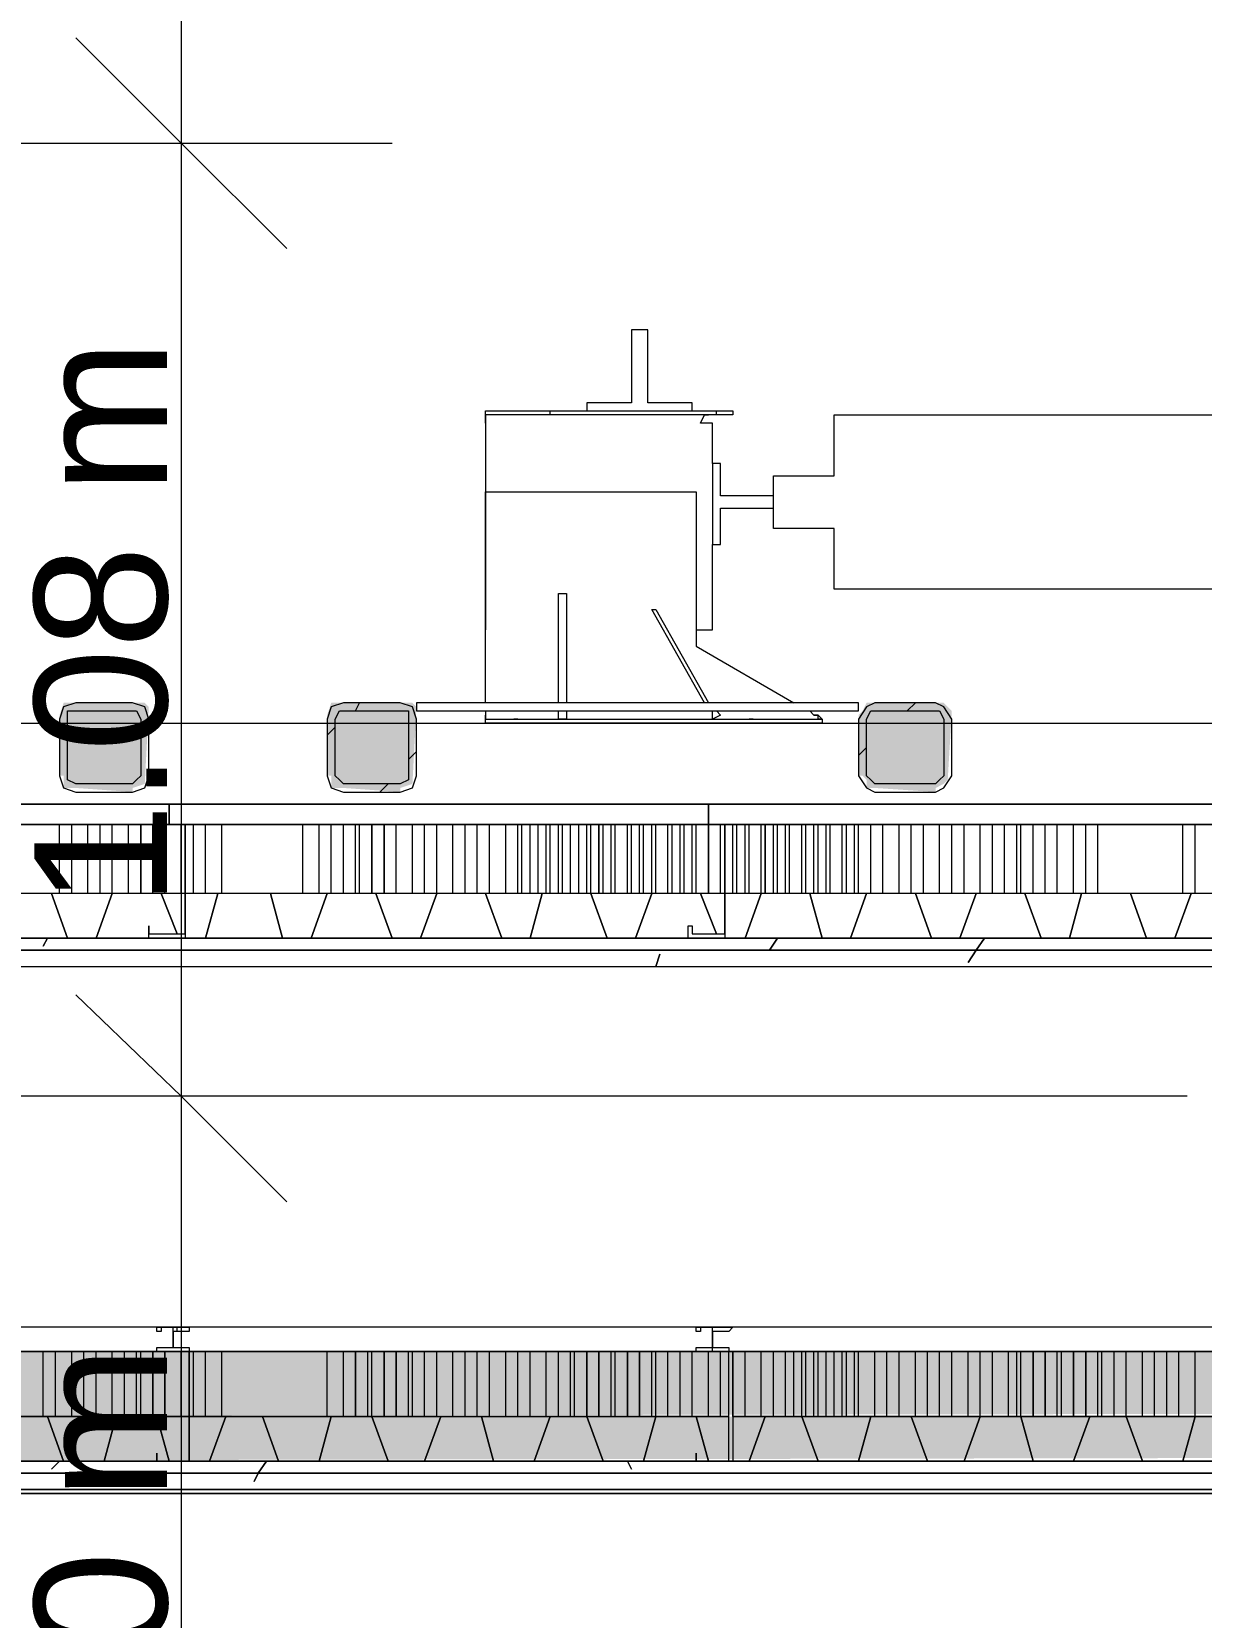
# Model space of a CAD drawing. Header units: metres. Extents: x -2 to 237, y -8 to 52.
# Drawn here: x 39.742 to 41.065, y 23.233 to 25.027 of the extents above; entities that cross this region are included whole.
import ezdxf

# ---------------------------------------------------------------- set-up
doc = ezdxf.new("R2010")
doc.units = ezdxf.units.M
doc.layers.add('HVAC - Ductos', color=5, linetype='Continuous', lineweight=0)
doc.layers.add('PDF2_Text', color=7, linetype='Continuous', lineweight=0)
doc.layers.add('PDF2_Geometry', color=7, linetype='Continuous', lineweight=0, true_color=0xaaaaaa)
doc.layers.add('PDF2_Solid Fills', color=7, linetype='Continuous', lineweight=0, true_color=0xffffff)
doc.styles.add('PDF Helvetica', font='')
doc.styles.get('PDF Helvetica').set_extended_font_data('Helvetica')

msp = doc.modelspace()

# ---------------------------------------------------------------- hatches: boundary and pattern name
at = {"layer": 'PDF2_Solid Fills', "lineweight": 0, "transparency": 33554559}
for points in [[(39.8745, 24.263), (39.8699, 24.2676), (39.7782, 24.2676), (39.7736, 24.2538), (39.7736, 24.1851), (39.7782, 24.1851), (39.7782, 24.1713), (39.7919, 24.1713), (39.8561, 24.1667), (39.8561, 24.1713), (39.8699, 24.1759)], [(40.1771, 24.263), (40.1726, 24.2676), (40.0808, 24.2676), (40.0762, 24.2538), (40.0762, 24.1851), (40.0808, 24.1851), (40.0808, 24.1713), (40.0946, 24.1713), (40.1588, 24.1667), (40.1588, 24.1713), (40.1726, 24.1759)], [(40.677, 24.1851), (40.6816, 24.1851), (40.6862, 24.1805), (40.6862, 24.1713), (40.6954, 24.1713), (40.7642, 24.1667), (40.7642, 24.1713), (40.7733, 24.1759), (40.7779, 24.1805), (40.7825, 24.2584), (40.7733, 24.2676), (40.6862, 24.2676), (40.6816, 24.2584), (40.677, 24.2538)], [(42.0897, 23.465), (42.5101, 23.4604), (42.5115, 23.4604), (42.5115, 23.5338), (39.2415, 23.5338), (39.2415, 23.4604), (39.2517, 23.4604), (42.0851, 23.465)], [(42.4107, 23.4146), (42.5574, 23.41), (42.5574, 23.4604), (39.1911, 23.4604), (39.1911, 23.41), (41.7273, 23.4146)]]:
    msp.add_hatch(color=256, dxfattribs=at).paths.add_polyline_path(points)

# ---------------------------------------------------------------- linework, layer by layer
at = {"layer": 'HVAC - Ductos', "lineweight": 0}
for points in [[(39.9111, 33.2659), (39.9111, 31.9909), (39.9111, 28.4824), (39.9111, 24.9005), (39.9111, 23.8227), (39.9111, 22.3826)], [(40.0304, 24.7813), (39.9111, 24.9005), (39.7919, 25.0197)], [(39.6726, 24.9005), (39.9111, 24.9005), (40.1497, 24.9005)], [(40.0304, 23.7034), (39.9111, 23.8227), (39.7919, 23.9374)], [(40.1497, 23.8227), (39.9111, 23.8227), (39.6726, 23.8227)]]:
    msp.add_lwpolyline(points, dxfattribs=at)
at = {"layer": 'PDF2_Geometry', "lineweight": 0}
for points in [[(39.2691, 33.5685), (39.159, 33.5685), (39.159, 33.3896), (39.159, 23.5613), (39.159, 23.3778), (42.5895, 23.3778), (42.5895, 23.387), (42.5895, 23.3686), (43.1674, 23.3686), (43.1674, 23.387), (42.6216, 23.387), (43.1674, 23.387), (43.1674, 23.3686), (42.5895, 23.3686), (42.5895, 23.387)], [(39.4892, 33.5685), (42.5895, 33.5685), (39.159, 33.5685), (39.159, 33.5547), (39.159, 33.3896), (39.159, 23.5613), (39.159, 23.3962), (39.159, 23.3778), (39.159, 24.4465), (39.159, 23.3778), (42.5895, 23.3778), (42.5895, 23.3962), (42.5895, 23.5613), (42.5895, 33.4447), (42.5895, 23.5017), (43.1353, 23.5017), (43.1353, 23.3962), (43.1353, 23.3778), (42.5941, 23.3778), (42.5941, 23.3962), (42.5941, 23.5017)], [(42.5574, 26.8313), (42.5574, 26.2213), (42.5574, 25.6114), (42.5574, 25.0014), (42.5574, 24.3914), (42.5574, 23.7814), (42.5574, 23.5613), (42.5574, 23.4604), (42.5574, 23.41), (42.4107, 23.41), (39.3425, 23.41), (39.1911, 23.41), (39.1911, 23.4604), (39.1911, 23.5613), (39.1911, 33.3896), (39.1911, 33.4859), (39.1911, 33.5364), (39.8791, 33.5364), (39.1728, 33.5364), (39.1728, 33.5547), (42.5574, 33.5547)], [(42.5895, 33.4447), (42.5758, 33.4447), (42.5758, 23.5613), (42.5758, 23.41), (42.5758, 23.3962), (39.1728, 23.3962), (39.1728, 23.41), (39.1728, 23.5613), (39.1728, 33.3896), (39.1728, 33.5364), (39.1728, 33.5547), (42.4107, 33.5547), (42.5574, 33.5547), (42.5574, 33.5364)], [(42.4107, 23.5338), (39.3425, 23.5338), (39.2415, 23.5338), (39.2415, 23.4604), (39.3425, 23.4604), (39.9203, 23.4604), (40.5303, 23.4604), (39.9203, 23.4604), (39.3425, 23.4604), (39.2415, 23.4604), (39.2415, 23.5338), (39.2415, 23.5613), (39.2415, 23.8731), (39.2415, 24.4831), (39.2415, 23.8731), (39.2415, 23.4604), (39.1911, 23.4604), (39.1911, 33.4859)], [(42.4107, 33.4126), (42.4107, 23.5613), (42.4336, 23.5613), (42.4336, 23.7585), (42.4336, 23.5613), (42.4336, 23.5338), (42.4107, 23.5338), (39.3425, 23.5338), (39.3195, 23.5338), (39.3195, 23.5613), (39.3425, 23.5613), (39.3425, 24.8225)], [(41.7181, 24.1529), (41.7181, 24.1299), (41.7181, 24.052), (41.1357, 24.052), (40.5257, 24.052), (39.9157, 24.052), (39.3425, 24.052), (39.3195, 24.052), (39.3195, 24.0016), (39.3425, 24.0016), (41.7686, 24.0016), (41.7686, 24.052), (41.7686, 24.1529), (41.7686, 32.6925)], [(41.7823, 32.6925), (41.7823, 24.1529), (41.7823, 24.0016), (41.7823, 23.9878), (39.3425, 23.9878), (39.3425, 24.0016)], [(41.6126, 24.1529), (39.3425, 24.1529), (39.3425, 24.8225)], [(40.3239, 24.5932), (40.2643, 24.5932), (40.2551, 24.5932), (40.2551, 24.5978), (40.3285, 24.5978), (40.5165, 24.5978), (40.5349, 24.5978), (40.5349, 24.5932), (40.5165, 24.5932), (40.3285, 24.5932), (40.2551, 24.5932), (40.2551, 24.584), (40.2551, 24.3502)], [(40.2551, 24.584), (40.2551, 24.5978), (40.2643, 24.5978), (40.3239, 24.5978)], [(40.5119, 24.5382), (40.5119, 24.584), (40.5073, 24.584), (40.5028, 24.584), (40.4982, 24.584), (40.5028, 24.5932), (40.5073, 24.5932), (40.4478, 24.5932), (40.3881, 24.5932), (40.3285, 24.5932), (40.3285, 24.5978)], [(40.5165, 24.5932), (40.5165, 24.5978)], [(40.2551, 24.2676), (40.2551, 24.5061), (40.4936, 24.5061), (40.4936, 24.3318), (40.6037, 24.2676)], [(40.4936, 24.3502), (40.4982, 24.3502), (40.5028, 24.3502), (40.5073, 24.3502), (40.5119, 24.3502), (40.5119, 24.4465)], [(40.3376, 24.2676), (40.3376, 24.3914), (40.3468, 24.3914), (40.3468, 24.2676)], [(40.5028, 24.2676), (40.4432, 24.373), (40.4478, 24.373), (40.5073, 24.2676)], [(40.1083, 24.2584), (40.1129, 24.2676)], [(40.7321, 24.2584), (40.7413, 24.2676)], [(40.2551, 24.2584), (40.2551, 24.2538), (40.2551, 24.2492), (40.6358, 24.2492), (40.6358, 24.2446), (40.2551, 24.2446), (40.2551, 24.2492), (40.2551, 24.2538)], [(40.2872, 24.2492), (40.2918, 24.2492), (40.2872, 24.2492)], [(40.2872, 24.2446), (40.2918, 24.2446), (40.2872, 24.2446)], [(40.3468, 24.2584), (40.3468, 24.2492), (40.3376, 24.2492), (40.3376, 24.2584)], [(40.5165, 24.2584), (40.5211, 24.2538), (40.5119, 24.2492), (40.5119, 24.2584)], [(40.5578, 24.2492), (40.5533, 24.2492), (40.5578, 24.2492)], [(40.5991, 24.2446), (40.5578, 24.2446), (40.5533, 24.2446), (40.5578, 24.2446)], [(40.5578, 24.2492), (40.5991, 24.2492)], [(40.0762, 24.2309), (40.0854, 24.2401)], [(40.168, 24.2033), (40.1771, 24.2125)], [(40.677, 24.2079), (40.6862, 24.2171)], [(40.1359, 24.1667), (40.1451, 24.1759)], [(39.3195, 24.1299), (39.3425, 24.1299), (39.8837, 24.1299), (39.3425, 24.1299), (39.3425, 24.1529), (41.6402, 24.1529), (41.6402, 24.1299), (41.1265, 24.1299), (41.7181, 24.1299), (41.7181, 24.052), (41.1357, 24.052), (40.5257, 24.052), (39.9157, 24.052), (39.3425, 24.052), (39.3425, 24.1299), (39.8837, 24.1299)], [(39.8791, 24.1529), (39.8745, 24.1529), (39.8791, 24.1529)], [(39.8791, 24.1529), (39.8745, 24.1529), (39.8791, 24.1529)], [(40.489, 24.1529), (40.4845, 24.1529), (40.489, 24.1529)], [(40.489, 24.1529), (40.4845, 24.1529), (40.489, 24.1529)], [(40.4982, 24.1299), (39.9066, 24.1299)], [(41.1081, 24.1299), (40.5165, 24.1299)], [(41.0485, 23.8227), (39.7782, 23.8227)], [(39.9066, 23.5567), (39.9066, 23.5613)], [(39.8837, 23.5338), (39.8837, 23.5383)], [(40.5119, 23.5338), (40.5119, 23.5383)], [(40.5303, 23.4604), (39.9203, 23.4604), (39.3425, 23.4604), (39.1911, 23.4604), (39.1911, 23.41), (39.3425, 23.41), (42.4107, 23.41), (42.5574, 23.41), (42.5574, 23.4604), (42.4107, 23.4604), (42.0897, 23.4604)], [(42.0851, 23.4604), (41.7273, 23.4604), (41.1449, 23.4604), (40.5349, 23.4604)]]:
    msp.add_lwpolyline(points, dxfattribs=at)
for points in [[(39.3425, 32.876), (39.3425, 33.3896), (42.4107, 33.3896), (42.4107, 23.5613), (39.3425, 23.5613), (39.3425, 23.9694), (41.7961, 23.9694), (41.7961, 23.9878), (41.7961, 24.1529), (41.7961, 32.6925), (41.7961, 32.8622), (41.7961, 32.876)], [(39.425, 26.9459), (39.425, 24.2446), (41.6126, 24.2446), (41.6126, 26.9459), (39.425, 26.9459), (39.425, 24.2446), (41.6126, 24.2446), (41.6126, 26.9459)], [(40.4202, 24.6895), (40.4202, 24.607), (40.3698, 24.607), (40.3698, 24.5978), (40.489, 24.5978), (40.489, 24.607), (40.4386, 24.607), (40.4386, 24.6895)], [(40.6496, 24.5244), (40.6496, 24.5932), (41.3604, 24.5932), (41.3604, 24.5244), (41.4338, 24.5244), (41.4338, 24.4648), (41.3604, 24.4648), (41.3604, 24.396), (40.6496, 24.396), (40.6496, 24.4648), (40.5807, 24.4648), (40.5807, 24.5244)], [(40.5807, 24.4877), (40.5807, 24.5015), (40.5211, 24.5015), (40.5211, 24.5382), (40.5119, 24.5382), (40.5119, 24.4465), (40.5211, 24.4465), (40.5211, 24.4877)], [(39.8745, 24.2492), (39.8699, 24.263), (39.8561, 24.2676), (39.7919, 24.2676), (39.7782, 24.263), (39.7736, 24.2492), (39.7736, 24.1851), (39.7782, 24.1713), (39.7919, 24.1667), (39.8561, 24.1667), (39.8699, 24.1713), (39.8745, 24.1851)], [(40.1771, 24.2492), (40.1726, 24.263), (40.1588, 24.2676), (40.0946, 24.2676), (40.0808, 24.263), (40.0762, 24.2492), (40.0762, 24.1851), (40.0808, 24.1713), (40.0946, 24.1667), (40.1588, 24.1667), (40.1726, 24.1713), (40.1771, 24.1851)], [(40.677, 24.2676), (40.1771, 24.2676), (40.1771, 24.2584), (40.677, 24.2584)], [(40.7825, 24.2492), (40.7733, 24.263), (40.7642, 24.2676), (40.6954, 24.2676), (40.6862, 24.263), (40.677, 24.2492), (40.677, 24.1851), (40.6862, 24.1713), (40.6954, 24.1667), (40.7642, 24.1667), (40.7733, 24.1713), (40.7825, 24.1851)], [(39.7919, 24.2584), (39.8561, 24.2584), (39.8607, 24.2584), (39.8653, 24.2492), (39.8653, 24.1851), (39.8607, 24.1805), (39.8561, 24.1759), (39.7919, 24.1759), (39.7827, 24.1805), (39.7827, 24.1851), (39.7827, 24.2492), (39.7827, 24.2584)], [(40.0946, 24.2584), (40.1588, 24.2584), (40.168, 24.2584), (40.168, 24.2492), (40.168, 24.1851), (40.168, 24.1805), (40.1588, 24.1759), (40.0946, 24.1759), (40.09, 24.1805), (40.0854, 24.1851), (40.0854, 24.2492), (40.09, 24.2584)], [(40.6358, 24.2492), (40.6312, 24.2492), (40.6312, 24.2538), (40.6266, 24.2538), (40.622, 24.2584), (40.6266, 24.2538), (40.6312, 24.2538)], [(40.6954, 24.2584), (40.7642, 24.2584), (40.7687, 24.2584), (40.7733, 24.2492), (40.7733, 24.1851), (40.7687, 24.1805), (40.7642, 24.1759), (40.6954, 24.1759), (40.6908, 24.1805), (40.6862, 24.1851), (40.6862, 24.2492), (40.6908, 24.2584)], [(39.8974, 24.1299), (39.8974, 24.1529), (39.9157, 24.1529), (39.8791, 24.1529), (39.8837, 24.1529), (39.8791, 24.1529), (39.9157, 24.1529), (39.8974, 24.1529), (39.8974, 24.1299), (39.9157, 24.1299), (39.9157, 24.0062), (39.9157, 24.0016), (39.8791, 24.0016), (39.8745, 24.0016), (39.8745, 24.0062), (39.8745, 24.0154), (39.8745, 24.0062), (39.8791, 24.0062), (39.9157, 24.0062), (39.9157, 24.1299), (39.8745, 24.1299)], [(40.5073, 24.1299), (40.5073, 24.1529), (40.5257, 24.1529), (40.489, 24.1529), (40.4936, 24.1529), (40.489, 24.1529), (40.5257, 24.1529), (40.5073, 24.1529), (40.5073, 24.1299), (40.5257, 24.1299), (40.5257, 24.0062), (40.5257, 24.0016), (40.489, 24.0016), (40.4845, 24.0016), (40.4845, 24.0062), (40.4845, 24.0154), (40.489, 24.0154), (40.489, 24.0062), (40.5257, 24.0062), (40.5257, 24.1299), (40.4845, 24.1299)], [(40.4982, 24.1299), (39.9066, 24.1299)], [(41.1081, 24.1299), (40.5165, 24.1299)], [(39.3425, 24.052), (39.3425, 24.0016), (41.7686, 24.0016), (41.7686, 24.052), (41.764, 24.052), (41.1357, 24.052), (40.5257, 24.052), (39.9157, 24.052)], [(39.3425, 24.0016), (39.3425, 23.9878), (41.7823, 23.9878), (41.7823, 24.0016)], [(39.3425, 23.9878), (39.3425, 23.9694), (41.7961, 23.9694), (41.7961, 23.9878)], [(42.4336, 23.5613), (42.4107, 23.5613), (39.3425, 23.5613), (39.3195, 23.5613), (39.3195, 23.5338), (39.3425, 23.5338), (42.4107, 23.5338), (42.4336, 23.5338)], [(39.902, 23.5383), (39.902, 23.5567), (39.902, 23.5613), (39.9203, 23.5613), (39.8837, 23.5613), (39.8883, 23.5613), (39.8883, 23.5567), (39.8837, 23.5567), (39.8837, 23.5613), (39.9203, 23.5613), (39.9203, 23.5567), (39.902, 23.5567), (39.902, 23.5383), (39.9203, 23.5383), (39.9203, 23.5338), (39.9203, 23.41), (39.8837, 23.41), (39.8837, 23.4191), (39.8837, 23.41), (39.9203, 23.41), (39.9203, 23.5338), (39.8837, 23.5338), (39.8837, 23.5383)], [(40.5119, 23.5383), (40.5119, 23.5567), (40.5119, 23.5613), (40.5303, 23.5613), (40.4936, 23.5613), (40.4982, 23.5613), (40.4982, 23.5567), (40.4936, 23.5567), (40.4936, 23.5613), (40.5303, 23.5613), (40.5349, 23.5613), (40.5303, 23.5567), (40.5119, 23.5567), (40.5119, 23.5383), (40.5303, 23.5383), (40.5303, 23.5338), (40.5349, 23.5338), (40.5349, 23.41), (40.5303, 23.41), (40.4936, 23.41), (40.4936, 23.4191), (40.4936, 23.41), (40.5303, 23.41), (40.5303, 23.5338), (40.4936, 23.5338), (40.4936, 23.5383)], [(42.0851, 23.4604), (41.7273, 23.4604), (41.1449, 23.4604), (40.5349, 23.4604), (41.1449, 23.4604), (41.7273, 23.4604)], [(42.5758, 23.41), (42.4107, 23.41), (39.3425, 23.41), (39.1728, 23.41), (39.1728, 23.3962), (42.5758, 23.3962)], [(39.159, 23.3778), (42.5895, 23.3778), (42.5895, 23.3962), (39.159, 23.3962), (39.159, 23.3778), (42.5895, 23.3778)], [(42.5895, 23.3778), (43.1353, 23.3778), (42.5895, 23.3778), (42.5895, 23.3732), (39.6864, 23.3732), (42.5895, 23.3732), (42.5895, 23.3778), (39.6864, 23.3778)]]:
    msp.add_lwpolyline(points, close=True, dxfattribs=at)
at = {"layer": 'PDF2_Geometry', "color": 254, "lineweight": 0, "true_color": 0xeaeaea}
for points in [[(39.7736, 24.052), (39.7736, 24.1299)], [(39.7873, 24.052), (39.7873, 24.1299)], [(39.8057, 24.052), (39.8057, 24.1299)], [(39.8194, 24.052), (39.8194, 24.1299)], [(39.8331, 24.052), (39.8331, 24.1299)], [(39.8515, 24.052), (39.8515, 24.1299)], [(39.8791, 24.052), (39.8791, 24.1299)], [(39.8928, 24.052), (39.8928, 24.1299)], [(39.9111, 24.052), (39.9111, 24.1299)], [(39.9249, 24.052), (39.9249, 24.1299)], [(39.9386, 24.052), (39.9386, 24.1299)], [(39.957, 24.052), (39.957, 24.1299)], [(40.0488, 24.052), (40.0488, 24.1299)], [(40.0671, 24.052), (40.0671, 24.1299)], [(40.0808, 24.052), (40.0808, 24.1299)], [(40.0946, 24.052), (40.0946, 24.1299)], [(40.1083, 24.052), (40.1083, 24.1299)], [(40.1129, 24.052), (40.1129, 24.1299)], [(40.1542, 24.052), (40.1542, 24.1299)], [(40.1726, 24.052), (40.1726, 24.1299)], [(40.1863, 24.052), (40.1863, 24.1299)], [(40.2001, 24.052), (40.2001, 24.1299)], [(40.2184, 24.052), (40.2184, 24.1299)], [(40.2322, 24.052), (40.2322, 24.1299)], [(40.2459, 24.052), (40.2459, 24.1299)], [(40.2597, 24.052), (40.2597, 24.1299)], [(40.2781, 24.052), (40.2781, 24.1299)], [(40.2918, 24.052), (40.2918, 24.1299)], [(40.2964, 24.052), (40.2964, 24.1299)], [(40.3056, 24.052), (40.3056, 24.1299)], [(40.3148, 24.052), (40.3148, 24.1299)], [(40.3239, 24.052), (40.3239, 24.1299)], [(40.3285, 24.052), (40.3285, 24.1299)], [(40.3376, 24.052), (40.3376, 24.1299)], [(40.3422, 24.052), (40.3422, 24.1299)], [(40.3514, 24.052), (40.3514, 24.1299)], [(40.3606, 24.052), (40.3606, 24.1299)], [(40.3698, 24.052), (40.3698, 24.1299)], [(40.3744, 24.052), (40.3744, 24.1299)], [(40.3881, 24.052), (40.3881, 24.1299)], [(40.3973, 24.052), (40.3973, 24.1299)], [(40.4019, 24.052), (40.4019, 24.1299)], [(40.4156, 24.052), (40.4156, 24.1299)], [(40.4202, 24.052), (40.4202, 24.1299)], [(40.4294, 24.052), (40.4294, 24.1299)], [(40.434, 24.052), (40.434, 24.1299)], [(40.4432, 24.052), (40.4432, 24.1299)], [(40.4478, 24.052), (40.4478, 24.1299)], [(40.4615, 24.052), (40.4615, 24.1299)], [(40.4661, 24.052), (40.4661, 24.1299)], [(40.4753, 24.052), (40.4753, 24.1299)], [(40.4799, 24.052), (40.4799, 24.1299)], [(40.489, 24.052), (40.489, 24.1299)], [(40.4936, 24.052), (40.4936, 24.1299)], [(40.5211, 24.052), (40.5211, 24.1299)], [(40.5257, 24.052), (40.5257, 24.1299)], [(40.5349, 24.052), (40.5349, 24.1299)], [(40.5395, 24.052), (40.5395, 24.1299)], [(40.5487, 24.052), (40.5487, 24.1299)], [(40.5533, 24.052), (40.5533, 24.1299)], [(40.567, 24.052), (40.567, 24.1299)], [(40.5807, 24.052), (40.5807, 24.1299)], [(40.5853, 24.052), (40.5853, 24.1299)], [(40.5945, 24.052), (40.5945, 24.1299)], [(40.5991, 24.052), (40.5991, 24.1299)], [(40.6128, 24.052), (40.6128, 24.1299)], [(40.6174, 24.052), (40.6174, 24.1299)], [(40.6266, 24.052), (40.6266, 24.1299)], [(40.6312, 24.052), (40.6312, 24.1299)], [(40.6404, 24.052), (40.6404, 24.1299)], [(40.645, 24.052), (40.645, 24.1299)], [(40.6587, 24.052), (40.6587, 24.1299)], [(40.6633, 24.052), (40.6633, 24.1299)], [(40.6725, 24.052), (40.6725, 24.1299)], [(40.677, 24.052), (40.677, 24.1299)], [(40.6908, 24.052), (40.6908, 24.1299)], [(40.7046, 24.052), (40.7046, 24.1299)], [(40.723, 24.052), (40.723, 24.1299)], [(40.7367, 24.052), (40.7367, 24.1299)], [(40.7504, 24.052), (40.7504, 24.1299)], [(40.7687, 24.052), (40.7687, 24.1299)], [(40.7825, 24.052), (40.7825, 24.1299)], [(40.7963, 24.052), (40.7963, 24.1299)], [(40.8147, 24.052), (40.8147, 24.1299)], [(40.8284, 24.052), (40.8284, 24.1299)], [(40.8421, 24.052), (40.8421, 24.1299)], [(40.8559, 24.052), (40.8559, 24.1299)], [(40.8605, 24.052), (40.8605, 24.1299)], [(40.8743, 24.052), (40.8743, 24.1299)], [(40.888, 24.052), (40.888, 24.1299)], [(40.9018, 24.052), (40.9018, 24.1299)], [(40.9201, 24.052), (40.9201, 24.1299)], [(40.9339, 24.052), (40.9339, 24.1299)], [(40.9476, 24.052), (40.9476, 24.1299)], [(41.0439, 24.052), (41.0439, 24.1299)], [(41.0577, 24.052), (41.0577, 24.1299)], [(39.7552, 23.4604), (39.7552, 23.5338)], [(39.769, 23.4604), (39.769, 23.5338)], [(39.7873, 23.4604), (39.7873, 23.5338)], [(39.8011, 23.4604), (39.8011, 23.5338)], [(39.8148, 23.4604), (39.8148, 23.5338)], [(39.8331, 23.4604), (39.8331, 23.5338)], [(39.8469, 23.4604), (39.8469, 23.5338)], [(39.8607, 23.4604), (39.8607, 23.5338)], [(39.8653, 23.4604), (39.8653, 23.5338)], [(39.9111, 23.4604), (39.9111, 23.5338)], [(39.9249, 23.4604), (39.9249, 23.5338)], [(39.9386, 23.4604), (39.9386, 23.5338)], [(39.957, 23.4604), (39.957, 23.5338)], [(40.0762, 23.4604), (40.0762, 23.5338)], [(40.0946, 23.4604), (40.0946, 23.5338)], [(40.1221, 23.4604), (40.1221, 23.5338)], [(40.1267, 23.4604), (40.1267, 23.5338)], [(40.168, 23.4604), (40.168, 23.5338)], [(40.1726, 23.4604), (40.1726, 23.5338)], [(40.1863, 23.4604), (40.1863, 23.5338)], [(40.2001, 23.4604), (40.2001, 23.5338)], [(40.2184, 23.4604), (40.2184, 23.5338)], [(40.2322, 23.4604), (40.2322, 23.5338)], [(40.2459, 23.4604), (40.2459, 23.5338)], [(40.2597, 23.4604), (40.2597, 23.5338)], [(40.2781, 23.4604), (40.2781, 23.5338)], [(40.2918, 23.4604), (40.2918, 23.5338)], [(40.3056, 23.4604), (40.3056, 23.5338)], [(40.3239, 23.4604), (40.3239, 23.5338)], [(40.3376, 23.4604), (40.3376, 23.5338)], [(40.3514, 23.4604), (40.3514, 23.5338)], [(40.356, 23.4604), (40.356, 23.5338)], [(40.3835, 23.4604), (40.3835, 23.5338)], [(40.3973, 23.4604), (40.3973, 23.5338)], [(40.4019, 23.4604), (40.4019, 23.5338)], [(40.4432, 23.4604), (40.4432, 23.5338)], [(40.4478, 23.4604), (40.4478, 23.5338)], [(40.4615, 23.4604), (40.4615, 23.5338)], [(40.4753, 23.4604), (40.4753, 23.5338)], [(40.489, 23.4604), (40.489, 23.5338)], [(40.5073, 23.4604), (40.5073, 23.5338)], [(40.5211, 23.4604), (40.5211, 23.5338)], [(40.5349, 23.4604), (40.5349, 23.5338)], [(40.5487, 23.4604), (40.5487, 23.5338)], [(40.567, 23.4604), (40.567, 23.5338)], [(40.5807, 23.4604), (40.5807, 23.5338)], [(40.5945, 23.4604), (40.5945, 23.5338)], [(40.6037, 23.4604), (40.6037, 23.5338)], [(40.6128, 23.4604), (40.6128, 23.5338)], [(40.6174, 23.4604), (40.6174, 23.5338)], [(40.6266, 23.4604), (40.6266, 23.5338)], [(40.6312, 23.4604), (40.6312, 23.5338)], [(40.6404, 23.4604), (40.6404, 23.5338)], [(40.6496, 23.4604), (40.6496, 23.5338)], [(40.6587, 23.4604), (40.6587, 23.5338)], [(40.6633, 23.4604), (40.6633, 23.5338)], [(40.6725, 23.4604), (40.6725, 23.5338)], [(40.677, 23.4604), (40.677, 23.5338)], [(40.6954, 23.4604), (40.6954, 23.5338)], [(40.7092, 23.4604), (40.7092, 23.5338)], [(40.723, 23.4604), (40.723, 23.5338)], [(40.7413, 23.4604), (40.7413, 23.5338)], [(40.755, 23.4604), (40.755, 23.5338)], [(40.7687, 23.4604), (40.7687, 23.5338)], [(40.7825, 23.4604), (40.7825, 23.5338)], [(40.8009, 23.4604), (40.8009, 23.5338)], [(40.8147, 23.4604), (40.8147, 23.5338)], [(40.8284, 23.4604), (40.8284, 23.5338)], [(40.8467, 23.4604), (40.8467, 23.5338)], [(40.8559, 23.4604), (40.8559, 23.5338)], [(40.8605, 23.4604), (40.8605, 23.5338)], [(40.8743, 23.4604), (40.8743, 23.5338)], [(40.9018, 23.4604), (40.9018, 23.5338)], [(40.9064, 23.4604), (40.9064, 23.5338)], [(40.9476, 23.4604), (40.9476, 23.5338)], [(40.9522, 23.4604), (40.9522, 23.5338)], [(40.966, 23.4604), (40.966, 23.5338)], [(40.9798, 23.4604), (40.9798, 23.5338)], [(40.9981, 23.4604), (40.9981, 23.5338)], [(41.0118, 23.4604), (41.0118, 23.5338)], [(41.0256, 23.4604), (41.0256, 23.5338)], [(41.0393, 23.4604), (41.0393, 23.5338)], [(41.0577, 23.4604), (41.0577, 23.5338)]]:
    msp.add_lwpolyline(points, dxfattribs=at)
for points in [[(39.8653, 24.1299), (39.8653, 24.052)], [(40.1267, 24.1299), (40.1267, 24.052)], [(40.1405, 24.1299), (40.1405, 24.052)], [(40.3835, 24.1299), (40.3835, 24.052)], [(40.5073, 24.1299), (40.5073, 24.052)], [(40.5716, 24.1299), (40.5716, 24.052)], [(39.7552, 23.9924), (39.7598, 24.0016)], [(40.5762, 23.9878), (40.5853, 24.0016)], [(40.8009, 23.974), (40.8101, 23.9878), (40.8193, 24.0016), (40.8101, 23.9878)], [(40.4478, 23.9694), (40.4523, 23.9832)], [(39.8791, 23.5338), (39.8791, 23.4604)], [(39.8928, 23.5338), (39.8928, 23.4604)], [(40.1083, 23.5338), (40.1083, 23.4604)], [(40.1405, 23.5338), (40.1405, 23.4604)], [(40.1542, 23.5338), (40.1542, 23.4604)], [(40.3698, 23.5338), (40.3698, 23.4604)], [(40.3835, 23.5338), (40.3835, 23.4604)], [(40.4156, 23.5338), (40.4156, 23.4604)], [(40.4294, 23.5338), (40.4294, 23.4604)], [(40.8743, 23.5338), (40.8743, 23.4604)], [(40.888, 23.5338), (40.888, 23.4604)], [(40.9201, 23.5338), (40.9201, 23.4604)], [(40.9339, 23.5338), (40.9339, 23.4604)], [(39.7644, 23.4008), (39.7736, 23.41)], [(39.9937, 23.387), (39.9983, 23.3962), (40.0074, 23.41), (39.9983, 23.3962)], [(40.4156, 23.41), (40.4202, 23.4008)]]:
    msp.add_lwpolyline(points, close=True, dxfattribs=at)
at = {"layer": 'PDF2_Geometry', "color": 254, "lineweight": 0, "true_color": 0xdddddd}
for points in [[(39.7644, 24.052), (39.7827, 24.0016)], [(39.8331, 24.052), (39.8148, 24.0016)], [(39.8883, 24.052), (39.9066, 24.0062)], [(39.9524, 24.052), (39.9386, 24.0016)], [(40.012, 24.052), (40.0258, 24.0016)], [(40.0762, 24.052), (40.0579, 24.0016)], [(40.1313, 24.052), (40.1497, 24.0016)], [(40.2001, 24.052), (40.1817, 24.0016)], [(40.2551, 24.052), (40.2735, 24.0016)], [(40.3193, 24.052), (40.3056, 24.0016)], [(40.3744, 24.052), (40.3927, 24.0016)], [(40.4432, 24.052), (40.4248, 24.0016)], [(40.4982, 24.052), (40.5165, 24.0062)], [(40.567, 24.052), (40.5487, 24.0016)], [(40.622, 24.052), (40.6358, 24.0016)], [(40.6862, 24.052), (40.6679, 24.0016)], [(40.7413, 24.052), (40.7596, 24.0016)], [(40.8101, 24.052), (40.7917, 24.0016)], [(40.8651, 24.052), (40.8834, 24.0016)], [(40.9293, 24.052), (40.9156, 24.0016)], [(40.9844, 24.052), (41.0027, 24.0016)], [(41.0531, 24.052), (41.0348, 24.0016)], [(39.7598, 23.4604), (39.7782, 23.41)], [(39.8377, 23.4604), (39.824, 23.41)], [(39.8837, 23.4604), (39.8974, 23.41)], [(39.9616, 23.4604), (39.9432, 23.41)], [(40.0029, 23.4604), (40.0212, 23.41)], [(40.0808, 23.4604), (40.0671, 23.41)], [(40.1267, 23.4604), (40.1451, 23.41)], [(40.2047, 23.4604), (40.1863, 23.41)], [(40.2505, 23.4604), (40.2643, 23.41)], [(40.3285, 23.4604), (40.3102, 23.41)], [(40.3698, 23.4604), (40.3881, 23.41)], [(40.4478, 23.4604), (40.434, 23.41)], [(40.4936, 23.4604), (40.5073, 23.41)], [(40.5716, 23.4604), (40.5533, 23.41)], [(40.6128, 23.4604), (40.6312, 23.41)], [(40.6908, 23.4604), (40.677, 23.41)], [(40.7367, 23.4604), (40.755, 23.41)], [(40.8147, 23.4604), (40.7963, 23.41)], [(40.8605, 23.4604), (40.8743, 23.41)], [(40.9384, 23.4604), (40.9201, 23.41)], [(40.9798, 23.4604), (40.9981, 23.41)], [(41.0577, 23.4604), (41.0439, 23.41)]]:
    msp.add_lwpolyline(points, close=True, dxfattribs=at)

# ---------------------------------------------------------------- texts
at = {"layer": 'PDF2_Text', "lineweight": 0, "char_height": 0.15017, "attachment_point": 4, "rotation": 90, "style": 'PDF Helvetica'}
for s, insert in [('1.08 m', (39.8211, 24.0372)), ('1.20 m', (39.8211, 22.8997))]:
    msp.add_mtext(s, dxfattribs=dict(at, insert=insert))

doc.saveas('drawing.dxf')
